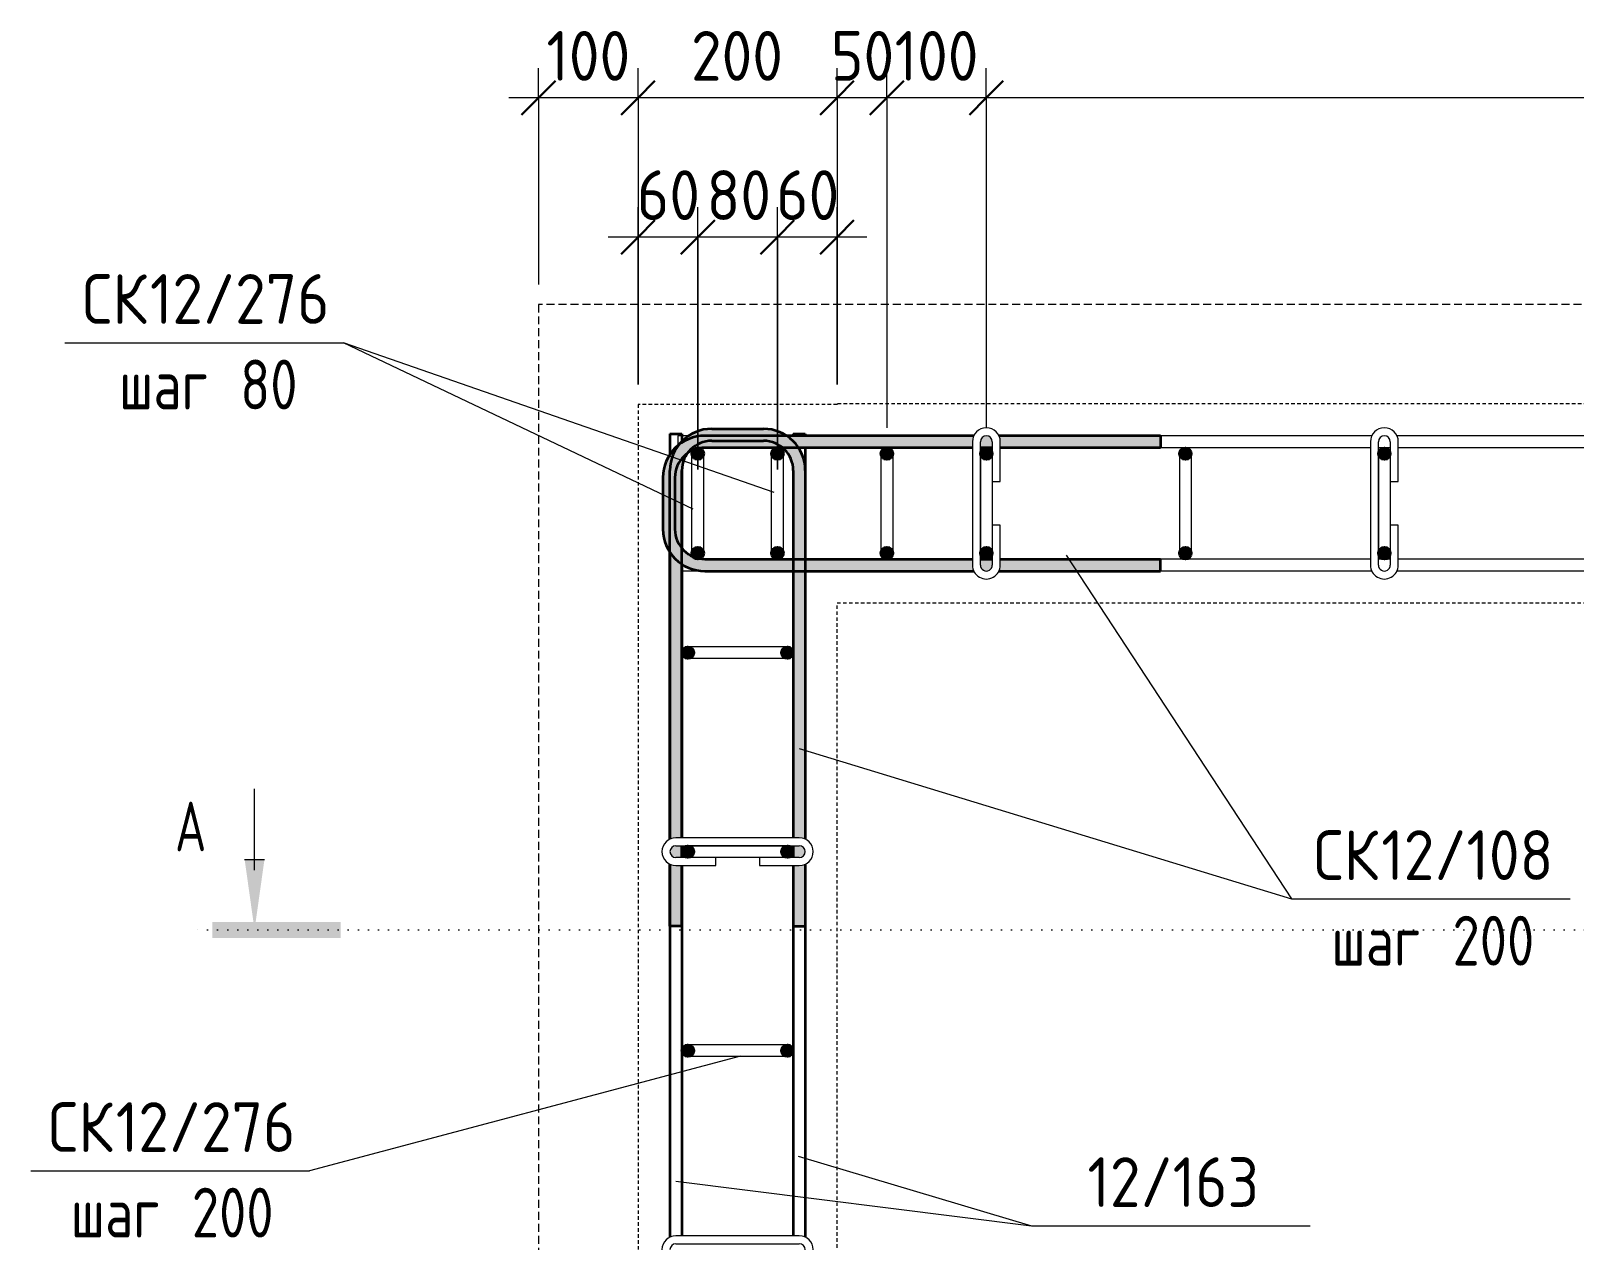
# Model space of a CAD drawing. Header units: millimetres. Extents: x -35709 to -15218, y -2926 to 78616.
# Drawn here: x -35490 to -33939, y 77185 to 78400 of the extents above; entities that cross this region are included whole.
import ezdxf

# ---------------------------------------------------------------- set-up
doc = ezdxf.new("R2010")
doc.units = ezdxf.units.MM
for name, pattern in [('01 Штриховая _4 мм_', [6, 3.5, -2.5]), ('01 Штриховая _8 мм_', [12, 8, -4]), ('04 Пунктир 10мм', [10, 0, -10])]:
    doc.linetypes.add(name, pattern=pattern)
for name, color, linetype, lineweight in [('AA_Dim', 7, 'Continuous', 9), ('AA_Dim-20', 7, 'Continuous', 9), ('AA_Oformlenie', 7, 'Continuous', 9), ('AA_Razrez', 7, 'Continuous', 9), ('AA_Vinoska', 7, 'Continuous', 9), ('KR_Armatura', 7, 'Continuous', 20), ('KR_Armatura_Tonkie', 7, 'Continuous', 20)]:
    doc.layers.add(name, color=color, linetype=linetype, lineweight=lineweight)
doc.layers.add('AF_Stena_Опалубка', color=7, linetype='Continuous', lineweight=20, true_color=0x0063c6)
doc.layers.add('KR_Fundament', color=7, linetype='Continuous', lineweight=20, true_color=0x804000)
doc.styles.add('ISOCPEUR', font='isocpeur.TTF', dxfattribs={"width": 0.7, "height": 50})
doc.styles.add('ISOCPEUR_1', font='isocpeur.TTF', dxfattribs={"width": 0.9, "height": 50})
doc.styles.add('ISOCPEUR_2', font='isocpeur.TTF', dxfattribs={"width": 0.8, "height": 50})
doc.dimstyles.new('00_Точн_3_знака__прозр_', dxfattribs={"dimscale": 304.8, "dimtxt": 50.137748, "dimasz": 0.111549, "dimexe": 0.098425, "dimexo": 0.065617, "dimgap": 0.006562, "dimtad": 1, "dimdec": 3, "dimrnd": 0.001, "dimdsep": 46, "dimtxsty": 'ISOCPEUR_1', "dimblk1": 'OBLIQUE', "dimblk2": 'OBLIQUE', "dimsah": 1, "dimcen": 0.09, "dimdle": 0.098425, "dimazin": 0, "dimtfac": 1, "dimtdec": 4, "dimtix": 1, "dimtmove": 0, "dimatfit": 3, "dimfxl": 1, "dimtvp": 1, "dimtolj": 1, "dimtzin": 0, "dimlwd": 18, "dimlwe": 18, "dimarcsym": 2})

# ---------------------------------------------------------------- blocks, each defined once
blk = doc.blocks.new('079_Шпилька _ЭлУзла_ - d8 А240-3884576-План армирования стен')
at = {"layer": 'AA_Oformlenie'}
for p, q in [((40, 14), (0, 14)), ((0, 6), (40, 6)), ((40, 6), (40, 14)), ((124, 14), (84, 14)), ((84, 14), (84, 6)), ((84, 6), (124, 6)), ((124, -6), (0, -6)), ((0, -14), (124, -14))]:
    blk.add_line(p, q, dxfattribs=at)
for centre, radius, start, end in [((0, 0), 14, 90, 270), ((0, 0), 6, 90, 270), ((124, 0), 14, 270, 90), ((124, 0), 6, 270, 90)]:
    blk.add_arc(centre, radius, start, end, dxfattribs=at)
blk = doc.blocks.new('Разрез - Номер узла_ сзади-394133-План армирования стен')
at = {"layer": 'AA_Razrez'}
for points in [[(7.329, 0.404), (7.329, -0.394), (0.873, -0.394), (0.873, 0.404)], [(3.497, -3.533), (2.503, -3.533), (3, 0)]]:
    blk.add_hatch(color=256, dxfattribs=at).paths.add_polyline_path(points)
for p, q in [((3, -3), (3, -7.096)), ((2.503, -3.533), (3.497, -3.533))]:
    blk.add_line(p, q, dxfattribs=at)
blk = doc.blocks.new('DIMBLOCK10-План армирования стен')
at = {"layer": 'AA_Dim-20', "color": 30, "lineweight": 18, "true_color": 0xff8000, "transparency": 16777216}
for p, q in [((-34630.1, 78332.6), (-34630.1, 78362.6)), ((-34530.1, 78332.6), (-34530.1, 78362.6)), ((-31930.1, 78332.6), (-31930.1, 78362.6)), ((-34630.1, 78332.6), (-34630.1, 78001)), ((-31930.1, 78332.6), (-34530.1, 78332.6)), ((-34530.1, 78332.6), (-34530.1, 78001)), ((-31930.1, 78332.6), (-31930.1, 78001))]:
    blk.add_line(p, q, dxfattribs=at)
at = {"layer": 'AA_Dim-20', "color": 30, "lineweight": 30, "true_color": 0xff8000, "transparency": 16777216}
for p, q in [((-34630.1, 78332.6), (-34613.1, 78349.6)), ((-34530.1, 78332.6), (-34513.1, 78349.6)), ((-31930.1, 78332.6), (-31913.1, 78349.6)), ((-34630.1, 78332.6), (-34647.1, 78315.6)), ((-34530.1, 78332.6), (-34547.1, 78315.6)), ((-31930.1, 78332.6), (-31947.1, 78315.6))]:
    blk.add_line(p, q, dxfattribs=at)
at = {"layer": 'AA_Dim-20', "color": 0, "lineweight": 18, "transparency": 16777216, "insert": (-33397, 78399.8), "char_height": 50, "width": 400.724, "attachment_point": 1, "line_spacing_factor": 1.135194, "style": 'ISOCPEUR_1'}
blk.add_mtext('13х200=2600', dxfattribs=at)
blk = doc.blocks.new('_None')
blk = doc.blocks.new('DIMBLOCK11-План армирования стен')
at = {"layer": 'AA_Dim-20', "color": 30, "lineweight": 18, "true_color": 0xff8000, "transparency": 16777216}
for p, q in [((-34680.1, 78332.6), (-34680.1, 78362.6)), ((-34630.1, 78332.6), (-34630.1, 78362.6)), ((-34530.1, 78332.6), (-34530.1, 78362.6)), ((-34680.1, 78332.6), (-34680.1, 78044.5)), ((-34530.1, 78332.6), (-34630.1, 78332.6)), ((-34630.1, 78332.6), (-34630.1, 78001)), ((-34530.1, 78332.6), (-34530.1, 78001))]:
    blk.add_line(p, q, dxfattribs=at)
at = {"layer": 'AA_Dim-20', "color": 30, "lineweight": 30, "true_color": 0xff8000, "transparency": 16777216}
for p, q in [((-34680.1, 78332.6), (-34663.1, 78349.6)), ((-34630.1, 78332.6), (-34613.1, 78349.6)), ((-34530.1, 78332.6), (-34513.1, 78349.6)), ((-34680.1, 78332.6), (-34697.1, 78315.6)), ((-34630.1, 78332.6), (-34647.1, 78315.6)), ((-34530.1, 78332.6), (-34547.1, 78315.6))]:
    blk.add_line(p, q, dxfattribs=at)
at = {"layer": 'AA_Dim-20', "color": 0, "lineweight": 18, "transparency": 16777216, "insert": (-34622.2, 78399.8), "char_height": 50, "width": 101.032, "attachment_point": 1, "line_spacing_factor": 1.135194, "style": 'ISOCPEUR_1'}
blk.add_mtext('100', dxfattribs=at)
blk = doc.blocks.new('DIMBLOCK12-План армирования стен')
at = {"layer": 'AA_Dim-20', "color": 30, "lineweight": 18, "true_color": 0xff8000, "transparency": 16777216}
for p, q in [((-34880.1, 78332.6), (-34880.1, 78362.6)), ((-34680.1, 78332.6), (-34680.1, 78362.6)), ((-34630.1, 78332.6), (-34630.1, 78362.6)), ((-34880.1, 78332.6), (-34880.1, 78044.5)), ((-34630.1, 78332.6), (-34680.1, 78332.6)), ((-34680.1, 78332.6), (-34680.1, 78044.5)), ((-34630.1, 78332.6), (-34630.1, 78001))]:
    blk.add_line(p, q, dxfattribs=at)
at = {"layer": 'AA_Dim-20', "color": 30, "lineweight": 30, "true_color": 0xff8000, "transparency": 16777216}
for p, q in [((-34880.1, 78332.6), (-34863.1, 78349.6)), ((-34680.1, 78332.6), (-34663.1, 78349.6)), ((-34630.1, 78332.6), (-34613.1, 78349.6)), ((-34880.1, 78332.6), (-34897.1, 78315.6)), ((-34680.1, 78332.6), (-34697.1, 78315.6)), ((-34630.1, 78332.6), (-34647.1, 78315.6))]:
    blk.add_line(p, q, dxfattribs=at)
at = {"layer": 'AA_Dim-20', "color": 0, "lineweight": 18, "transparency": 16777216, "insert": (-34686.3, 78399.8), "char_height": 50, "width": 74.923, "attachment_point": 1, "line_spacing_factor": 1.135194, "style": 'ISOCPEUR_1'}
blk.add_mtext('50', dxfattribs=at)
blk = doc.blocks.new('DIMBLOCK13-План армирования стен')
at = {"layer": 'AA_Dim-20', "color": 30, "lineweight": 18, "true_color": 0xff8000, "transparency": 16777216}
for p, q in [((-34980.1, 78332.6), (-34980.1, 78362.6)), ((-34880.1, 78332.6), (-34880.1, 78362.6)), ((-34680.1, 78332.6), (-34680.1, 78362.6)), ((-34980.1, 78332.6), (-34980.1, 78145)), ((-34680.1, 78332.6), (-34880.1, 78332.6)), ((-34880.1, 78332.6), (-34880.1, 78044.5)), ((-34680.1, 78332.6), (-34680.1, 78044.5))]:
    blk.add_line(p, q, dxfattribs=at)
at = {"layer": 'AA_Dim-20', "color": 30, "lineweight": 30, "true_color": 0xff8000, "transparency": 16777216}
for p, q in [((-34980.1, 78332.6), (-34963.1, 78349.6)), ((-34880.1, 78332.6), (-34863.1, 78349.6)), ((-34680.1, 78332.6), (-34663.1, 78349.6)), ((-34980.1, 78332.6), (-34997.1, 78315.6)), ((-34880.1, 78332.6), (-34897.1, 78315.6)), ((-34680.1, 78332.6), (-34697.1, 78315.6))]:
    blk.add_line(p, q, dxfattribs=at)
at = {"layer": 'AA_Dim-20', "color": 0, "lineweight": 18, "transparency": 16777216, "insert": (-34826.9, 78399.8), "char_height": 50, "width": 112.384, "attachment_point": 1, "line_spacing_factor": 1.135194, "style": 'ISOCPEUR_1'}
blk.add_mtext('200', dxfattribs=at)
blk = doc.blocks.new('DIMBLOCK14-План армирования стен')
at = {"layer": 'AA_Dim-20', "color": 30, "lineweight": 18, "true_color": 0xff8000, "transparency": 16777216}
for p, q in [((-34980.1, 78332.6), (-34980.1, 78362.6)), ((-34880.1, 78332.6), (-34880.1, 78362.6)), ((-34880.1, 78332.6), (-35010.1, 78332.6)), ((-34980.1, 78332.6), (-34980.1, 78145)), ((-34880.1, 78332.6), (-34880.1, 78044.5))]:
    blk.add_line(p, q, dxfattribs=at)
at = {"layer": 'AA_Dim-20', "color": 30, "lineweight": 30, "true_color": 0xff8000, "transparency": 16777216}
for p, q in [((-34980.1, 78332.6), (-34963.1, 78349.6)), ((-34880.1, 78332.6), (-34863.1, 78349.6)), ((-34980.1, 78332.6), (-34997.1, 78315.6)), ((-34880.1, 78332.6), (-34897.1, 78315.6))]:
    blk.add_line(p, q, dxfattribs=at)
at = {"layer": 'AA_Dim-20', "color": 0, "lineweight": 18, "transparency": 16777216, "insert": (-34972.2, 78399.8), "char_height": 50, "width": 101.032, "attachment_point": 1, "line_spacing_factor": 1.135194, "style": 'ISOCPEUR_1'}
blk.add_mtext('100', dxfattribs=at)
blk = doc.blocks.new('DIMBLOCK43-План армирования стен')
at = {"layer": 'AA_Dim-20', "color": 30, "lineweight": 18, "true_color": 0xff8000, "transparency": 16777216}
for p, q in [((-34740.1, 77959), (-34740.1, 78222.6)), ((-34680.1, 78044.5), (-34680.1, 78222.6)), ((-34650.1, 78192.6), (-34740.1, 78192.6)), ((-34740.1, 78192.6), (-34740.1, 77959)), ((-34680.1, 78192.6), (-34680.1, 78044.5))]:
    blk.add_line(p, q, dxfattribs=at)
at = {"layer": 'AA_Dim-20', "color": 30, "lineweight": 30, "true_color": 0xff8000, "transparency": 16777216}
for p, q in [((-34740.1, 78192.6), (-34723.1, 78209.6)), ((-34680.1, 78192.6), (-34663.1, 78209.6)), ((-34740.1, 78192.6), (-34757.1, 78175.6)), ((-34680.1, 78192.6), (-34697.1, 78175.6))]:
    blk.add_line(p, q, dxfattribs=at)
at = {"layer": 'AA_Dim-20', "color": 0, "lineweight": 18, "transparency": 16777216, "insert": (-34741.3, 78259.8), "char_height": 50, "width": 74.923, "attachment_point": 1, "line_spacing_factor": 1.135194, "style": 'ISOCPEUR_1'}
blk.add_mtext('60', dxfattribs=at)
blk = doc.blocks.new('_Oblique')
at = {"color": 0, "linetype": 'ByBlock', "lineweight": -2}
blk.add_line((-0.5, -0.5), (0.5, 0.5), dxfattribs=at)
blk = doc.blocks.new('DIMBLOCK44-План армирования стен')
at = {"layer": 'AA_Dim-20', "color": 30, "lineweight": 18, "true_color": 0xff8000, "transparency": 16777216}
for p, q in [((-34820.1, 77959), (-34820.1, 78222.6)), ((-34740.1, 77959), (-34740.1, 78222.6)), ((-34740.1, 78192.6), (-34820.1, 78192.6)), ((-34820.1, 78192.6), (-34820.1, 77959)), ((-34740.1, 78192.6), (-34740.1, 77959))]:
    blk.add_line(p, q, dxfattribs=at)
at = {"layer": 'AA_Dim-20', "color": 30, "lineweight": 30, "true_color": 0xff8000, "transparency": 16777216}
for p, q in [((-34820.1, 78192.6), (-34803.1, 78209.6)), ((-34740.1, 78192.6), (-34723.1, 78209.6)), ((-34820.1, 78192.6), (-34837.1, 78175.6)), ((-34740.1, 78192.6), (-34757.1, 78175.6))]:
    blk.add_line(p, q, dxfattribs=at)
at = {"layer": 'AA_Dim-20', "color": 0, "lineweight": 18, "transparency": 16777216, "insert": (-34811.3, 78259.8), "char_height": 50, "width": 74.923, "attachment_point": 1, "line_spacing_factor": 1.135194, "style": 'ISOCPEUR_1'}
blk.add_mtext('80', dxfattribs=at)
blk = doc.blocks.new('DIMBLOCK45-План армирования стен')
at = {"layer": 'AA_Dim-20', "color": 30, "lineweight": 18, "true_color": 0xff8000, "transparency": 16777216}
for p, q in [((-34880.1, 78044.5), (-34880.1, 78222.6)), ((-34820.1, 77959), (-34820.1, 78222.6)), ((-34820.1, 78192.6), (-34910.1, 78192.6)), ((-34880.1, 78192.6), (-34880.1, 78044.5)), ((-34820.1, 78192.6), (-34820.1, 77959))]:
    blk.add_line(p, q, dxfattribs=at)
at = {"layer": 'AA_Dim-20', "color": 30, "lineweight": 30, "true_color": 0xff8000, "transparency": 16777216}
for p, q in [((-34880.1, 78192.6), (-34863.1, 78209.6)), ((-34820.1, 78192.6), (-34803.1, 78209.6)), ((-34880.1, 78192.6), (-34897.1, 78175.6)), ((-34820.1, 78192.6), (-34837.1, 78175.6))]:
    blk.add_line(p, q, dxfattribs=at)
at = {"layer": 'AA_Dim-20', "color": 0, "lineweight": 18, "transparency": 16777216, "insert": (-34881.3, 78259.8), "char_height": 50, "width": 74.923, "attachment_point": 1, "line_spacing_factor": 1.135194, "style": 'ISOCPEUR_1'}
blk.add_mtext('60', dxfattribs=at)
blk = doc.blocks.new('042_М_Арматуры - Диам длина поз _ Шаг-2260295-План армирования стен')
at = {"layer": 'AA_Vinoska'}
blk.add_line((-7, 0), (7, 0), dxfattribs=at)

msp = doc.modelspace()

# ---------------------------------------------------------------- hatches: boundary and pattern name
at = {"layer": 'KR_Armatura', "lineweight": 35}
h = msp.add_hatch(color=256, dxfattribs=at)
edge = h.paths.add_edge_path()
edge.add_arc((-34820.0616, 77975), 6, 0, 360)
for points in [[(-34823.0616, 77969.8038), (-34817.0616, 77969.8038), (-34814.0616, 77975), (-34817.0616, 77980.1962), (-34823.0616, 77980.1962), (-34826.0616, 77975)], [(-34743.0616, 77969.8038), (-34737.0616, 77969.8038), (-34734.0616, 77975), (-34737.0616, 77980.1962), (-34743.0616, 77980.1962), (-34746.0616, 77975)], [(-34633.0616, 77969.8038), (-34627.0616, 77969.8038), (-34624.0616, 77975), (-34627.0616, 77980.1962), (-34633.0616, 77980.1962), (-34636.0616, 77975)], [(-34533.0616, 77969.8038), (-34527.0616, 77969.8038), (-34524.0616, 77975), (-34527.0616, 77980.1962), (-34533.0616, 77980.1962), (-34536.0616, 77975)], [(-34333.0616, 77969.8038), (-34327.0616, 77969.8038), (-34324.0616, 77975), (-34327.0616, 77980.1962), (-34333.0616, 77980.1962), (-34336.0616, 77975)], [(-34133.0616, 77969.8038), (-34127.0616, 77969.8038), (-34124.0616, 77975), (-34127.0616, 77980.1962), (-34133.0616, 77980.1962), (-34136.0616, 77975)], [(-34823.0616, 77869.8038), (-34817.0616, 77869.8038), (-34814.0616, 77875), (-34817.0616, 77880.1962), (-34823.0616, 77880.1962), (-34826.0616, 77875)], [(-34743.0616, 77869.8038), (-34737.0616, 77869.8038), (-34734.0616, 77875), (-34737.0616, 77880.1962), (-34743.0616, 77880.1962), (-34746.0616, 77875)], [(-34633.0616, 77869.8038), (-34627.0616, 77869.8038), (-34624.0616, 77875), (-34627.0616, 77880.1962), (-34633.0616, 77880.1962), (-34636.0616, 77875)], [(-34527.0616, 77869.8038), (-34524.0616, 77875), (-34527.0616, 77880.1962), (-34533.0616, 77880.1962), (-34536.0616, 77875), (-34533.0616, 77869.8038)], [(-34333.0616, 77869.8038), (-34327.0616, 77869.8038), (-34324.0616, 77875), (-34327.0616, 77880.1962), (-34333.0616, 77880.1962), (-34336.0616, 77875)], [(-34127.0616, 77869.8038), (-34124.0616, 77875), (-34127.0616, 77880.1962), (-34133.0616, 77880.1962), (-34136.0616, 77875), (-34133.0616, 77869.8038)], [(-34830.0616, 77769), (-34824.8655, 77772), (-34824.8655, 77778), (-34830.0616, 77781), (-34835.2578, 77778), (-34835.2578, 77772)], [(-34730.0616, 77769), (-34724.8655, 77772), (-34724.8655, 77778), (-34730.0616, 77781), (-34735.2578, 77778), (-34735.2578, 77772)], [(-34830.0616, 77569), (-34824.8655, 77572), (-34824.8655, 77578), (-34830.0616, 77581), (-34835.2578, 77578), (-34835.2578, 77572)], [(-34730.0616, 77569), (-34724.8655, 77572), (-34724.8655, 77578), (-34730.0616, 77581), (-34735.2578, 77578), (-34735.2578, 77572)], [(-34830.0616, 77369), (-34824.8655, 77372), (-34824.8655, 77378), (-34830.0616, 77381), (-34835.2578, 77378), (-34835.2578, 77372)], [(-34730.0616, 77369), (-34724.8655, 77372), (-34724.8655, 77378), (-34730.0616, 77381), (-34735.2578, 77378), (-34735.2578, 77372)]]:
    msp.add_hatch(color=256, dxfattribs=at).paths.add_polyline_path(points)
h = msp.add_hatch(color=256, dxfattribs=at)
edge = h.paths.add_edge_path()
edge.add_arc((-34740.0616, 77975), 6, 0, 360)
h = msp.add_hatch(color=256, dxfattribs=at)
edge = h.paths.add_edge_path()
edge.add_arc((-34630.0616, 77975), 6, 0, 360)
h = msp.add_hatch(color=256, dxfattribs=at)
edge = h.paths.add_edge_path()
edge.add_arc((-34530.0616, 77975), 6, 0, 360)
h = msp.add_hatch(color=256, dxfattribs=at)
edge = h.paths.add_edge_path()
edge.add_arc((-34330.0616, 77975), 6, 0, 360)
h = msp.add_hatch(color=256, dxfattribs=at)
edge = h.paths.add_edge_path()
edge.add_arc((-34130.0616, 77975), 6, 0, 360)
h = msp.add_hatch(color=256, dxfattribs=at)
edge = h.paths.add_edge_path()
edge.add_arc((-34820.0616, 77875), 6, 0, 360)
h = msp.add_hatch(color=256, dxfattribs=at)
edge = h.paths.add_edge_path()
edge.add_arc((-34740.0616, 77875), 6, 0, 360)
h = msp.add_hatch(color=256, dxfattribs=at)
edge = h.paths.add_edge_path()
edge.add_arc((-34630.0616, 77875), 6, 0, 360)
h = msp.add_hatch(color=256, dxfattribs=at)
edge = h.paths.add_edge_path()
edge.add_arc((-34530.0616, 77875), 6, 0, 360)
h = msp.add_hatch(color=256, dxfattribs=at)
edge = h.paths.add_edge_path()
edge.add_arc((-34330.0616, 77875), 6, 0, 360)
h = msp.add_hatch(color=256, dxfattribs=at)
edge = h.paths.add_edge_path()
edge.add_arc((-34130.0616, 77875), 6, 0, 360)
h = msp.add_hatch(color=256, dxfattribs=at)
edge = h.paths.add_edge_path()
edge.add_arc((-34830.0616, 77775), 6, 0, 360)
h = msp.add_hatch(color=256, dxfattribs=at)
edge = h.paths.add_edge_path()
edge.add_arc((-34730.0616, 77775), 6, 0, 360)
h = msp.add_hatch(color=256, dxfattribs=at)
edge = h.paths.add_edge_path()
edge.add_arc((-34830.0616, 77575), 6, 0, 360)
h = msp.add_hatch(color=256, dxfattribs=at)
edge = h.paths.add_edge_path()
edge.add_arc((-34730.0616, 77575), 6, 0, 360)
h = msp.add_hatch(color=256, dxfattribs=at)
edge = h.paths.add_edge_path()
edge.add_arc((-34830.0616, 77375), 6, 0, 360)
h = msp.add_hatch(color=256, dxfattribs=at)
edge = h.paths.add_edge_path()
edge.add_arc((-34730.0616, 77375), 6, 0, 360)
at = {"layer": 'KR_Armatura_Tonkie'}
for points in [[(-34843.0616, 77951), (-34842.0394, 77958.7646), (-34839.0424, 77966), (-34834.2748, 77972.2132), (-34828.0616, 77976.9808), (-34820.8262, 77979.9778), (-34813.0616, 77981), (-34813.0616, 77993), (-34823.932, 77991.5689), (-34834.0616, 77987.3731), (-34842.7601, 77980.6985), (-34849.4347, 77972), (-34853.6305, 77961.8704), (-34855.0616, 77951)], [(-34848.0616, 77958), (-34836.0616, 77958), (-34835.0394, 77965.7646), (-34832.0424, 77973), (-34827.2748, 77979.2132), (-34821.0616, 77983.9808), (-34813.8262, 77986.9778), (-34806.0616, 77988), (-34806.0616, 78000), (-34816.932, 77998.5689), (-34827.0616, 77994.3731), (-34835.7601, 77987.6985), (-34842.4347, 77979), (-34846.6305, 77968.8704)], [(-34806.0616, 77988), (-34754.0616, 77988), (-34754.0616, 78000), (-34806.0616, 78000)], [(-34724.0616, 77958), (-34712.0616, 77958), (-34713.4927, 77968.8704), (-34717.6885, 77979), (-34724.3631, 77987.6985), (-34733.0616, 77994.3731), (-34743.1912, 77998.5689), (-34754.0616, 78000), (-34754.0616, 77988), (-34746.297, 77986.9778), (-34739.0616, 77983.9808), (-34732.8484, 77979.2132), (-34728.0808, 77973), (-34725.0838, 77965.7646)], [(-34843.0616, 77899), (-34843.0616, 77951), (-34855.0616, 77951), (-34855.0616, 77899)], [(-34813.0616, 77857), (-34813.0616, 77869), (-34820.8262, 77870.0222), (-34828.0616, 77873.0192), (-34834.2748, 77877.7868), (-34839.0424, 77884), (-34842.0394, 77891.2354), (-34843.0616, 77899), (-34855.0616, 77899), (-34853.6305, 77888.1296), (-34849.4347, 77878), (-34842.7601, 77869.3015), (-34834.0616, 77862.6269), (-34823.932, 77858.4311)]]:
    msp.add_hatch(color=256, dxfattribs=at).paths.add_polyline_path(points)
h = msp.add_hatch(color=256, dxfattribs=at)
h.paths.add_polyline_path([(-34393.5851, 77981), (-34355.0616, 77981), (-34355.0616, 77993), (-34517.523, 77993), (-34516.5386, 77990.6235), (-34516.0616, 77987), (-34516.0616, 77981)])
h.paths.add_polyline_path([(-34813.0616, 77981), (-34544.0616, 77981), (-34543.8572, 77988.5529), (-34543.3281, 77991.2426), (-34542.6002, 77993), (-34813.0616, 77993)])
h.paths.add_polyline_path([(-34524.2661, 77981), (-34524.0616, 77981), (-34524.2661, 77988.5529), (-34524.8655, 77990), (-34526.4381, 77991.7177), (-34527.0616, 77992.1962), (-34528.5087, 77992.7956), (-34530.0616, 77993), (-34531.6145, 77992.7956), (-34533.6851, 77991.7177), (-34534.3042, 77991.2426), (-34535.2578, 77990), (-34535.8572, 77988.5529), (-34536.0616, 77987), (-34535.8572, 77981), (-34524.8655, 77981)])
h = msp.add_hatch(color=256, dxfattribs=at)
h.paths.add_polyline_path([(-34843.6145, 77500), (-34836.0616, 77500), (-34836.0616, 77561), (-34843.6145, 77561.2044), (-34845.6851, 77561.477), (-34848.0616, 77562.4614), (-34848.0616, 77500), (-34844.8688, 77500)])
h.paths.add_polyline_path([(-34842.0616, 77569), (-34836.0616, 77569.2044), (-34836.0616, 77581), (-34843.6145, 77580.7956), (-34845.6851, 77579.7177), (-34846.3042, 77579.2426), (-34847.2578, 77578), (-34847.8572, 77576.5529), (-34848.0616, 77575), (-34847.8572, 77573.4471), (-34846.7794, 77571.3765), (-34845.6851, 77570.2823), (-34844.8688, 77569.724), (-34843.6145, 77569.2044)])
h.paths.add_polyline_path([(-34848.0616, 77587.5386), (-34844.8688, 77588.6304), (-34842.0616, 77589), (-34836.0616, 77589), (-34836.0616, 77958), (-34848.0616, 77958), (-34848.0616, 77588.523)])
h = msp.add_hatch(color=256, dxfattribs=at)
h.paths.add_polyline_path([(-34716.5087, 77500), (-34712.0616, 77500), (-34712.2661, 77562.3767), (-34715.0616, 77561.395), (-34718.0616, 77561), (-34724.0616, 77561), (-34724.0616, 77500), (-34718.0616, 77500)])
h.paths.add_polyline_path([(-34724.0616, 77569), (-34716.5087, 77569.2044), (-34715.0616, 77569.8038), (-34713.3439, 77571.3765), (-34712.8655, 77572), (-34712.2661, 77573.4471), (-34712.0616, 77575), (-34712.2661, 77576.5529), (-34713.3439, 77578.6235), (-34713.819, 77579.2426), (-34715.0616, 77580.1962), (-34716.5087, 77580.7956), (-34718.0616, 77581), (-34724.0616, 77580.7956), (-34724.0616, 77569.2044)])
h.paths.add_polyline_path([(-34712.0616, 77587.5386), (-34712.0616, 77958), (-34724.0616, 77958), (-34724.0616, 77589), (-34716.5087, 77588.7956), (-34713.819, 77588.2665), (-34712.8655, 77587.8715)])
h = msp.add_hatch(color=256, dxfattribs=at)
h.paths.add_polyline_path([(-34813.0616, 77857), (-34542.6002, 77857), (-34543.5846, 77859.3765), (-34544.0616, 77863), (-34544.0616, 77869), (-34813.0616, 77869)])
h.paths.add_polyline_path([(-34355.0616, 77857), (-34355.0616, 77869), (-34516.0616, 77869), (-34516.2661, 77861.4471), (-34516.5386, 77859.3765), (-34517.523, 77857), (-34393.5851, 77857)])
h.paths.add_polyline_path([(-34530.0616, 77857), (-34528.5087, 77857.2044), (-34526.4381, 77858.2823), (-34525.819, 77858.7574), (-34524.8655, 77860), (-34524.2661, 77861.4471), (-34524.0616, 77863), (-34524.2661, 77869), (-34536.0616, 77869), (-34535.8572, 77861.4471), (-34535.2578, 77860), (-34533.6851, 77858.2823), (-34533.0616, 77857.8038), (-34531.6145, 77857.2044)])

# ---------------------------------------------------------------- linework, layer by layer
at = {"layer": 'AA_Razrez', "color": 7, "linetype": '04 Пунктир 10мм', "true_color": 0xffffff}
msp.add_line((-29111.3287, 77496.3546), (-35325.5508, 77496.3546), dxfattribs=at)
at = {"layer": 'AA_Vinoska'}
for p, q in [((-34824.6164, 77919.0615), (-35176.1064, 78086.4769)), ((-34743.287, 77936.0839), (-35176.1064, 78086.4769)), ((-34449.7639, 77873.1274), (-34223.3201, 77527.5203)), ((-34718.0616, 77678.6228), (-34223.3201, 77527.5203)), ((-34777.2997, 77369.3166), (-35210.3629, 77254.2314)), ((-34719.2657, 77268.9512), (-34484.7707, 77198.8735)), ((-34842.0616, 77243.9845), (-34484.7707, 77198.8735))]:
    msp.add_line(p, q, dxfattribs=at)
at = {"layer": 'AF_Stena_Опалубка', "linetype": '01 Штриховая _4 мм_'}
for p, q in [((-34880.0616, 78024.5), (-34880.0616, 76335.5)), ((-34680.0616, 78024.5), (-34880.0616, 78024.5)), ((-31880.0616, 78025), (-34680.0616, 78025)), ((-34680.0616, 78025), (-34680.0616, 78024.5)), ((-34680.0616, 77825), (-31880.0616, 77825)), ((-34680.0616, 76535), (-34680.0616, 77825))]:
    msp.add_line(p, q, dxfattribs=at)
at = {"layer": 'KR_Armatura', "lineweight": 35}
for p, q in [((-34823.0616, 77980.1962), (-34826.0616, 77975)), ((-34826.0616, 77975), (-34823.0616, 77969.8038)), ((-34817.0616, 77980.1962), (-34823.0616, 77980.1962)), ((-34814.0616, 77975), (-34817.0616, 77980.1962)), ((-34817.0616, 77969.8038), (-34814.0616, 77975)), ((-34743.0616, 77980.1962), (-34746.0616, 77975)), ((-34746.0616, 77975), (-34743.0616, 77969.8038)), ((-34737.0616, 77980.1962), (-34743.0616, 77980.1962)), ((-34734.0616, 77975), (-34737.0616, 77980.1962)), ((-34737.0616, 77969.8038), (-34734.0616, 77975)), ((-34633.0616, 77980.1962), (-34636.0616, 77975)), ((-34636.0616, 77975), (-34633.0616, 77969.8038)), ((-34627.0616, 77980.1962), (-34633.0616, 77980.1962)), ((-34624.0616, 77975), (-34627.0616, 77980.1962)), ((-34627.0616, 77969.8038), (-34624.0616, 77975)), ((-34533.0616, 77980.1962), (-34536.0616, 77975)), ((-34536.0616, 77975), (-34533.0616, 77969.8038)), ((-34527.0616, 77980.1962), (-34533.0616, 77980.1962)), ((-34524.0616, 77975), (-34527.0616, 77980.1962)), ((-34527.0616, 77969.8038), (-34524.0616, 77975)), ((-34333.0616, 77980.1962), (-34336.0616, 77975)), ((-34336.0616, 77975), (-34333.0616, 77969.8038)), ((-34327.0616, 77980.1962), (-34333.0616, 77980.1962)), ((-34324.0616, 77975), (-34327.0616, 77980.1962)), ((-34327.0616, 77969.8038), (-34324.0616, 77975)), ((-34133.0616, 77980.1962), (-34136.0616, 77975)), ((-34136.0616, 77975), (-34133.0616, 77969.8038)), ((-34127.0616, 77980.1962), (-34133.0616, 77980.1962)), ((-34124.0616, 77975), (-34127.0616, 77980.1962)), ((-34127.0616, 77969.8038), (-34124.0616, 77975)), ((-34823.0616, 77969.8038), (-34817.0616, 77969.8038)), ((-34743.0616, 77969.8038), (-34737.0616, 77969.8038)), ((-34633.0616, 77969.8038), (-34627.0616, 77969.8038)), ((-34533.0616, 77969.8038), (-34527.0616, 77969.8038)), ((-34333.0616, 77969.8038), (-34327.0616, 77969.8038)), ((-34133.0616, 77969.8038), (-34127.0616, 77969.8038)), ((-34823.0616, 77880.1962), (-34826.0616, 77875)), ((-34817.0616, 77880.1962), (-34823.0616, 77880.1962)), ((-34814.0616, 77875), (-34817.0616, 77880.1962)), ((-34743.0616, 77880.1962), (-34746.0616, 77875)), ((-34737.0616, 77880.1962), (-34743.0616, 77880.1962)), ((-34734.0616, 77875), (-34737.0616, 77880.1962)), ((-34633.0616, 77880.1962), (-34636.0616, 77875)), ((-34627.0616, 77880.1962), (-34633.0616, 77880.1962)), ((-34624.0616, 77875), (-34627.0616, 77880.1962)), ((-34533.0616, 77880.1962), (-34536.0616, 77875)), ((-34527.0616, 77880.1962), (-34533.0616, 77880.1962)), ((-34524.0616, 77875), (-34527.0616, 77880.1962)), ((-34333.0616, 77880.1962), (-34336.0616, 77875)), ((-34327.0616, 77880.1962), (-34333.0616, 77880.1962)), ((-34324.0616, 77875), (-34327.0616, 77880.1962)), ((-34133.0616, 77880.1962), (-34136.0616, 77875)), ((-34127.0616, 77880.1962), (-34133.0616, 77880.1962)), ((-34124.0616, 77875), (-34127.0616, 77880.1962)), ((-34826.0616, 77875), (-34823.0616, 77869.8038)), ((-34823.0616, 77869.8038), (-34817.0616, 77869.8038)), ((-34817.0616, 77869.8038), (-34814.0616, 77875)), ((-34746.0616, 77875), (-34743.0616, 77869.8038)), ((-34743.0616, 77869.8038), (-34737.0616, 77869.8038)), ((-34737.0616, 77869.8038), (-34734.0616, 77875)), ((-34636.0616, 77875), (-34633.0616, 77869.8038)), ((-34633.0616, 77869.8038), (-34627.0616, 77869.8038)), ((-34627.0616, 77869.8038), (-34624.0616, 77875)), ((-34536.0616, 77875), (-34533.0616, 77869.8038)), ((-34533.0616, 77869.8038), (-34527.0616, 77869.8038)), ((-34527.0616, 77869.8038), (-34524.0616, 77875)), ((-34336.0616, 77875), (-34333.0616, 77869.8038)), ((-34333.0616, 77869.8038), (-34327.0616, 77869.8038)), ((-34327.0616, 77869.8038), (-34324.0616, 77875)), ((-34136.0616, 77875), (-34133.0616, 77869.8038)), ((-34133.0616, 77869.8038), (-34127.0616, 77869.8038)), ((-34127.0616, 77869.8038), (-34124.0616, 77875)), ((-34830.0616, 77781), (-34835.2578, 77778)), ((-34835.2578, 77778), (-34835.2578, 77772)), ((-34835.2578, 77772), (-34830.0616, 77769)), ((-34824.8655, 77778), (-34830.0616, 77781)), ((-34830.0616, 77769), (-34824.8655, 77772)), ((-34824.8655, 77772), (-34824.8655, 77778)), ((-34730.0616, 77781), (-34735.2578, 77778)), ((-34735.2578, 77778), (-34735.2578, 77772)), ((-34735.2578, 77772), (-34730.0616, 77769)), ((-34724.8655, 77778), (-34730.0616, 77781)), ((-34730.0616, 77769), (-34724.8655, 77772)), ((-34724.8655, 77772), (-34724.8655, 77778)), ((-34830.0616, 77581), (-34835.2578, 77578)), ((-34835.2578, 77578), (-34835.2578, 77572)), ((-34835.2578, 77572), (-34830.0616, 77569)), ((-34824.8655, 77578), (-34830.0616, 77581)), ((-34830.0616, 77569), (-34824.8655, 77572)), ((-34824.8655, 77572), (-34824.8655, 77578)), ((-34730.0616, 77581), (-34735.2578, 77578)), ((-34735.2578, 77578), (-34735.2578, 77572)), ((-34735.2578, 77572), (-34730.0616, 77569)), ((-34724.8655, 77578), (-34730.0616, 77581)), ((-34730.0616, 77569), (-34724.8655, 77572)), ((-34724.8655, 77572), (-34724.8655, 77578)), ((-34830.0616, 77381), (-34835.2578, 77378)), ((-34824.8655, 77378), (-34830.0616, 77381)), ((-34730.0616, 77381), (-34735.2578, 77378)), ((-34724.8655, 77378), (-34730.0616, 77381)), ((-34835.2578, 77378), (-34835.2578, 77372)), ((-34835.2578, 77372), (-34830.0616, 77369)), ((-34830.0616, 77369), (-34824.8655, 77372)), ((-34824.8655, 77372), (-34824.8655, 77378)), ((-34735.2578, 77378), (-34735.2578, 77372)), ((-34735.2578, 77372), (-34730.0616, 77369)), ((-34730.0616, 77369), (-34724.8655, 77372)), ((-34724.8655, 77372), (-34724.8655, 77378))]:
    msp.add_line(p, q, dxfattribs=at)
for centre in [(-34820.0616, 77975), (-34740.0616, 77975), (-34630.0616, 77975), (-34530.0616, 77975), (-34330.0616, 77975), (-34130.0616, 77975), (-34820.0616, 77875), (-34740.0616, 77875), (-34630.0616, 77875), (-34530.0616, 77875), (-34330.0616, 77875), (-34130.0616, 77875), (-34830.0616, 77775), (-34730.0616, 77775), (-34830.0616, 77575), (-34730.0616, 77575), (-34830.0616, 77375), (-34730.0616, 77375)]:
    msp.add_circle(centre, 6, dxfattribs=at)
at = {"layer": 'KR_Armatura_Tonkie', "lineweight": 35}
for p, q in [((-34848.0616, 77995), (-34848.0616, 77973.7894)), ((-34848.0616, 77995), (-34836.0616, 77995)), ((-34836.0616, 77995), (-34836.0616, 77987.3055)), ((-34542.6002, 77993), (-34813.0616, 77993)), ((-34806.0616, 78000), (-34754.0616, 78000)), ((-34806.0616, 77988), (-34754.0616, 77988)), ((-34724.0616, 77995), (-34724.0616, 77993)), ((-34724.0616, 77995), (-34712.0616, 77995)), ((-34712.0616, 77995), (-34712.0616, 77993)), ((-34355.0616, 77993), (-34517.523, 77993)), ((-34355.0616, 77993), (-34355.0616, 77981)), ((-34544.0616, 77981), (-34813.0616, 77981)), ((-34712.0616, 77981), (-34712.0616, 77869)), ((-34524.0616, 77981), (-34536.0616, 77981)), ((-34355.0616, 77981), (-34516.0616, 77981)), ((-34848.0616, 77587.5386), (-34848.0616, 77958)), ((-34836.0616, 77958), (-34836.0616, 77880.1154)), ((-34836.0616, 77589), (-34836.0616, 77958)), ((-34724.0616, 77958), (-34724.0616, 77869)), ((-34724.0616, 77958), (-34724.0616, 77589)), ((-34712.0616, 77958), (-34712.0616, 77587.5386)), ((-34855.0616, 77951), (-34855.0616, 77899)), ((-34843.0616, 77951), (-34843.0616, 77899)), ((-34848.0616, 77876.2106), (-34848.0616, 77587.5386)), ((-34836.0616, 77864.1616), (-34836.0616, 77589)), ((-34813.0616, 77869), (-34544.0616, 77869)), ((-34536.0616, 77869), (-34524.0616, 77869)), ((-34516.0616, 77869), (-34355.0616, 77869)), ((-34355.0616, 77857), (-34355.0616, 77869)), ((-34813.0616, 77857), (-34542.6002, 77857)), ((-34724.0616, 77857), (-34724.0616, 77589)), ((-34712.0616, 77857), (-34712.0616, 77587.5386)), ((-34517.523, 77857), (-34355.0616, 77857)), ((-34836.0616, 77581), (-34836.0616, 77569)), ((-34836.0616, 77569), (-34836.0616, 77581)), ((-34724.0616, 77581), (-34724.0616, 77569)), ((-34724.0616, 77581), (-34724.0616, 77569)), ((-34848.0616, 77562.4614), (-34848.0616, 77187.5386)), ((-34848.0616, 77500), (-34848.0616, 77562.4614)), ((-34836.0616, 77561), (-34836.0616, 77189)), ((-34836.0616, 77500), (-34836.0616, 77561)), ((-34724.0616, 77561), (-34724.0616, 77189)), ((-34724.0616, 77561), (-34724.0616, 77500)), ((-34712.0616, 77562.4614), (-34712.0616, 77187.5386)), ((-34712.0616, 77562.4614), (-34712.0616, 77500)), ((-34836.0616, 77500), (-34848.0616, 77500)), ((-34724.0616, 77500), (-34712.0616, 77500))]:
    msp.add_line(p, q, dxfattribs=at)
at = {"layer": 'KR_Armatura_Tonkie'}
for p, q in [((-34828.851, 77993), (-34840.0616, 77993)), ((-34840.0616, 77993), (-34840.0616, 77982.7691)), ((-34542.6002, 77993), (-34731.2722, 77993)), ((-34142.6002, 77993), (-34517.523, 77993)), ((-33742.6002, 77993), (-34117.523, 77993)), ((-34826.0616, 77939), (-34826.0616, 77975)), ((-34814.0616, 77939), (-34814.0616, 77975)), ((-34735.177, 77981), (-34813.0616, 77981)), ((-34746.0616, 77939), (-34746.0616, 77975)), ((-34734.0616, 77939), (-34734.0616, 77975)), ((-34544.0616, 77981), (-34719.2232, 77981)), ((-34636.0616, 77975), (-34636.0616, 77939)), ((-34624.0616, 77975), (-34624.0616, 77939)), ((-34524.0616, 77981), (-34536.0616, 77981)), ((-34536.0616, 77975), (-34536.0616, 77939)), ((-34524.0616, 77975), (-34524.0616, 77939)), ((-34144.0616, 77981), (-34516.0616, 77981)), ((-34336.0616, 77975), (-34336.0616, 77939)), ((-34324.0616, 77975), (-34324.0616, 77939)), ((-34124.0616, 77981), (-34136.0616, 77981)), ((-34136.0616, 77975), (-34136.0616, 77939)), ((-34124.0616, 77975), (-34124.0616, 77939)), ((-33744.0616, 77981), (-34116.0616, 77981)), ((-34826.0616, 77911), (-34826.0616, 77939)), ((-34814.0616, 77911), (-34814.0616, 77939)), ((-34746.0616, 77911), (-34746.0616, 77939)), ((-34734.0616, 77911), (-34734.0616, 77939)), ((-34636.0616, 77939), (-34636.0616, 77911)), ((-34624.0616, 77939), (-34624.0616, 77911)), ((-34536.0616, 77939), (-34536.0616, 77911)), ((-34524.0616, 77939), (-34524.0616, 77911)), ((-34336.0616, 77939), (-34336.0616, 77911)), ((-34324.0616, 77939), (-34324.0616, 77911)), ((-34136.0616, 77939), (-34136.0616, 77911)), ((-34124.0616, 77939), (-34124.0616, 77911)), ((-34826.0616, 77875), (-34826.0616, 77911)), ((-34814.0616, 77875), (-34814.0616, 77911)), ((-34746.0616, 77875), (-34746.0616, 77911)), ((-34734.0616, 77875), (-34734.0616, 77911)), ((-34636.0616, 77911), (-34636.0616, 77875)), ((-34624.0616, 77911), (-34624.0616, 77875)), ((-34536.0616, 77911), (-34536.0616, 77875)), ((-34524.0616, 77911), (-34524.0616, 77875)), ((-34336.0616, 77911), (-34336.0616, 77875)), ((-34324.0616, 77911), (-34324.0616, 77875)), ((-34136.0616, 77911), (-34136.0616, 77875)), ((-34124.0616, 77911), (-34124.0616, 77875)), ((-34724.0616, 77869), (-34813.0616, 77869)), ((-34544.0616, 77869), (-34712.0616, 77869)), ((-34524.0616, 77869), (-34536.0616, 77869)), ((-34144.0616, 77869), (-34516.0616, 77869)), ((-34124.0616, 77869), (-34136.0616, 77869)), ((-33744.0616, 77869), (-34116.0616, 77869)), ((-34724.0616, 77857), (-34836.0616, 77857)), ((-34542.6002, 77857), (-34712.0616, 77857)), ((-34142.6002, 77857), (-34517.523, 77857)), ((-33742.6002, 77857), (-34117.523, 77857)), ((-34794.0616, 77781), (-34830.0616, 77781)), ((-34794.0616, 77769), (-34830.0616, 77769)), ((-34766.0616, 77781), (-34794.0616, 77781)), ((-34766.0616, 77769), (-34794.0616, 77769)), ((-34730.0616, 77781), (-34766.0616, 77781)), ((-34730.0616, 77769), (-34766.0616, 77769)), ((-34794.0616, 77581), (-34830.0616, 77581)), ((-34794.0616, 77569), (-34830.0616, 77569)), ((-34766.0616, 77581), (-34794.0616, 77581)), ((-34766.0616, 77569), (-34794.0616, 77569)), ((-34730.0616, 77581), (-34766.0616, 77581)), ((-34730.0616, 77569), (-34766.0616, 77569)), ((-34794.0616, 77381), (-34830.0616, 77381)), ((-34766.0616, 77381), (-34794.0616, 77381)), ((-34730.0616, 77381), (-34766.0616, 77381)), ((-34794.0616, 77369), (-34830.0616, 77369)), ((-34766.0616, 77369), (-34794.0616, 77369)), ((-34730.0616, 77369), (-34766.0616, 77369))]:
    msp.add_line(p, q, dxfattribs=at)
at = {"layer": 'KR_Armatura_Tonkie', "lineweight": 35}
for centre, radius, start, end in [((-34813.0616, 77951), 42, 90, 180), ((-34806.0616, 77958), 42, 90, 180), ((-34806.0616, 77958), 30, 90, 180), ((-34754.0616, 77958), 42, 0, 90), ((-34754.0616, 77958), 30, 360, 90), ((-34813.0616, 77951), 30, 90, 180), ((-34813.0616, 77899), 42, 180, 270), ((-34813.0616, 77899), 30, 180, 270)]:
    msp.add_arc(centre, radius, start, end, dxfattribs=at)
at = {"layer": 'KR_Armatura_Tonkie'}
for centre, start, end in [((-34820.0616, 77975), 150, 180), ((-34820.0616, 77975), 0, 65.2645714), ((-34740.0616, 77975), 0, 180), ((-34630.0616, 77975), 0, 180), ((-34530.0616, 77975), 0, 180), ((-34330.0616, 77975), 0, 180), ((-34130.0616, 77975), 0, 180), ((-34820.0616, 77875), 180, 210), ((-34820.0616, 77875), 294.7354286, 0), ((-34740.0616, 77875), 180, 0), ((-34630.0616, 77875), 180, 0), ((-34530.0616, 77875), 180, 0), ((-34330.0616, 77875), 180, 0), ((-34130.0616, 77875), 180, 0), ((-34830.0616, 77775), 90, 270), ((-34730.0616, 77775), 270, 90), ((-34830.0616, 77575), 90, 270), ((-34730.0616, 77575), 270, 90), ((-34830.0616, 77375), 90, 270), ((-34730.0616, 77375), 270, 90)]:
    msp.add_arc(centre, 6, start, end, dxfattribs=at)
at = {"layer": 'KR_Fundament', "linetype": '01 Штриховая _8 мм_'}
for p, q in [((-29660.0616, 78125), (-34980.0616, 78125)), ((-34980.0616, 78125), (-34980.0616, 76335))]:
    msp.add_line(p, q, dxfattribs=at)

# ---------------------------------------------------------------- block references
at = {"layer": 'AA_Oformlenie'}
for p, rotation in [((-34530.0616, 77987), 269.9999999999996), ((-34130.0616, 77987), 269.9999999999996), ((-34718.0616, 77575), 180), ((-34718.0616, 77175), 180)]:
    msp.add_blockref('079_Шпилька _ЭлУзла_ - d8 А240-3884576-План армирования стен', p, dxfattribs=dict(at, rotation=rotation))
at = {"layer": 'AA_Razrez', "extrusion": (0, 0, -1), "xscale": 19.99999999999999, "yscale": 19.99999999999999, "zscale": 19.99999999999999, "rotation": 180}
msp.add_blockref('Разрез - Номер узла_ сзади-394133-План армирования стен', (35325.5508, 77496.3546), dxfattribs=at)
at = {"layer": 'AA_Vinoska', "xscale": 19.99999999999999, "yscale": 19.99999999999999, "zscale": 19.99999999999999}
for p in [(-35316.1064, 78086.4769), (-35316.1064, 78086.4769), (-34083.3201, 77527.5203), (-35350.3629, 77254.2314), (-34344.7707, 77198.8735)]:
    msp.add_blockref('042_М_Арматуры - Диам длина поз _ Шаг-2260295-План армирования стен', p, dxfattribs=at)

# ---------------------------------------------------------------- texts
at = {"layer": 'AA_Razrez', "insert": (-35345.4893, 77625.3809), "char_height": 50, "width": 38.160325, "attachment_point": 1, "style": 'ISOCPEUR'}
msp.add_mtext('\\fISOCPEUR|b0|i0|c204|p34|;\\W.7;А', dxfattribs=at)
at = {"layer": 'AA_Vinoska', "char_height": 50, "attachment_point": 1}
for s, insert, width, style in [('СК', (-35438.5836, 78155.4818), 82.253137, 'ISOCPEUR_1'), ('СК', (-35438.5836, 78155.4818), 82.253137, 'ISOCPEUR_1'), ('12/276', (-35370.718, 78155.4818), 222.227775, 'ISOCPEUR_1'), ('12/276', (-35370.718, 78155.4818), 222.227775, 'ISOCPEUR_1'), (' 80', (-35305.4453, 78069.5008), 98.7679, 'ISOCPEUR_2'), (' 80', (-35305.4453, 78069.5008), 98.7679, 'ISOCPEUR_2'), ('шаг', (-35401.7536, 78069.5008), 116.7257, 'ISOCPEUR_2'), ('шаг', (-35401.7536, 78069.5008), 116.7257, 'ISOCPEUR_2'), ('СК', (-34201.0273, 77596.5253), 82.253137, 'ISOCPEUR_1'), ('12/108', (-34133.1617, 77596.5253), 210.683475, 'ISOCPEUR_1'), (' 200', (-34086.9789, 77510.5443), 133.4008, 'ISOCPEUR_2'), ('шаг', (-34183.2873, 77510.5443), 116.7257, 'ISOCPEUR_2'), ('СК', (-35472.8401, 77323.2364), 82.253137, 'ISOCPEUR_1'), ('12/276', (-35404.9744, 77323.2364), 222.227775, 'ISOCPEUR_1'), ('12/163', (-34428.4579, 77267.8785), 210.683475, 'ISOCPEUR_1'), (' 200', (-35354.0217, 77237.2554), 133.4008, 'ISOCPEUR_2'), ('шаг', (-35450.3301, 77237.2554), 116.7257, 'ISOCPEUR_2')]:
    msp.add_mtext(s, dxfattribs=dict(at, insert=insert, width=width, style=style))

# ---------------------------------------------------------------- dimensions: what is measured, and where the dimension line sits
at = {"layer": 'AA_Dim', "color": 30, "lineweight": 18, "true_color": 0xff8000}
for base, p1, p2, text, override, picture, middle in [((-34980.0616, 78332.625), (-34880.0616, 78024.5), (-34980.0616, 78125), '100', {"dimpost": '<>', "dimblk1": 'None', "dimblk2": 'None', "dimsah": 1, "dimfxl": 141.77535}, 'DIMBLOCK14-План армирования стен', (-34930.0616, 78359.625)), ((-34880.0616, 78332.625), (-34680.0616, 78024.5), (-34880.0616, 78024.5), '200', {"dimpost": '<>', "dimblk1": 'None', "dimblk2": 'None', "dimsah": 1, "dimfxl": 200}, 'DIMBLOCK13-План армирования стен', (-34780.0616, 78359.625)), ((-34680.0616, 78332.625), (-34630.0616, 77981), (-34680.0616, 78024.5), '50', {"dimpost": '<>', "dimblk1": 'None', "dimblk2": 'None', "dimsah": 1, "dimfxl": 66.274052}, 'DIMBLOCK12-План армирования стен', (-34655.0616, 78359.625)), ((-34630.0616, 78332.625), (-34530.0616, 77981), (-34630.0616, 77981), '100', {"dimpost": '<>', "dimblk1": 'None', "dimblk2": 'None', "dimsah": 1, "dimfxl": 100}, 'DIMBLOCK11-План армирования стен', (-34580.0616, 78359.625)), ((-34530.0616, 78332.625), (-31930.0616, 77981), (-34530.0616, 77981), '13х200=2600', {"dimpost": '<>', "dimblk1": 'None', "dimblk2": 'None', "dimsah": 1, "dimfxl": 2600}, 'DIMBLOCK10-План армирования стен', (-33230.0616, 78359.625))]:
    dim = msp.add_linear_dim(base=base, p1=p1, p2=p2, text=text, dimstyle='00_Точн_3_знака__прозр_', override=override, dxfattribs=at)
    dim.commit()
    dim.dimension.update_dxf_attribs({"geometry": picture, "text_midpoint": middle})
for base, p1, p2, override, picture, middle in [((-34880.0616, 78192.625), (-34820.0616, 77939), (-34880.0616, 78024.5), {"dimpost": '<>', "dimfxl": 104.452142}, 'DIMBLOCK45-План армирования стен', (-34850.0616, 78219.625)), ((-34820.0616, 78192.625), (-34740.0616, 77939), (-34820.0616, 77939), {"dimpost": '<>', "dimfxl": 80}, 'DIMBLOCK44-План армирования стен', (-34780.0616, 78219.625)), ((-34740.0616, 78192.625), (-34680.0616, 78024.5), (-34740.0616, 77939), {"dimpost": '<>', "dimfxl": 104.452142}, 'DIMBLOCK43-План армирования стен', (-34710.0616, 78219.625))]:
    dim = msp.add_linear_dim(base=base, p1=p1, p2=p2, dimstyle='00_Точн_3_знака__прозр_', override=override, dxfattribs=at)
    dim.commit()
    dim.dimension.update_dxf_attribs({"geometry": picture, "text_midpoint": middle})

doc.saveas('drawing.dxf')
